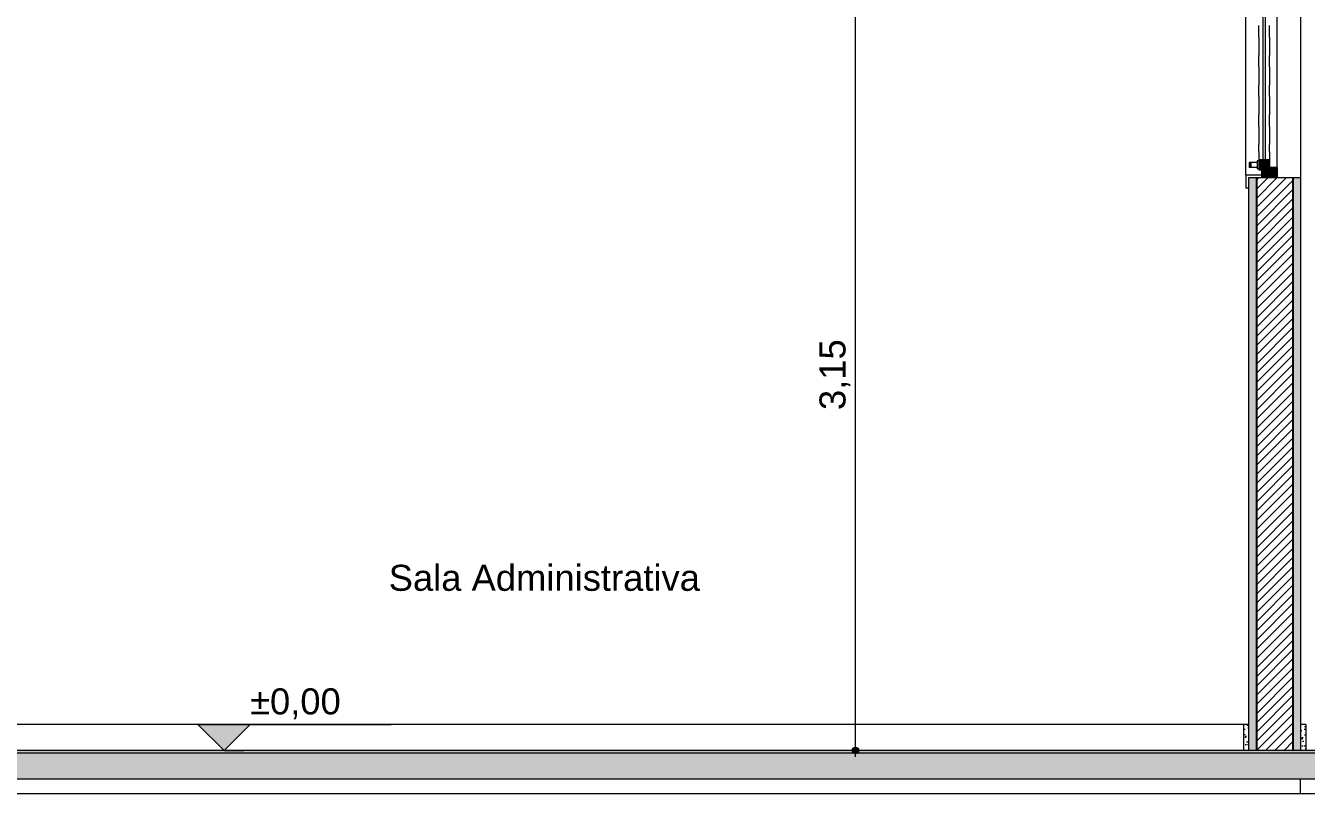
# Model space of a CAD drawing. Header units: metres. Extents: x -77 to 97, y 0 to 6.
# Drawn here: x 25.545 to 30.465, y -0.373 to 2.577 of the extents above; entities that cross this region are included whole.
import ezdxf

# ---------------------------------------------------------------- set-up
doc = ezdxf.new("R2010")
doc.units = ezdxf.units.M
doc.header["$MEASUREMENT"] = 0
for name, color, linetype, lineweight in [('0_Caneta_No__1', 7, 'Continuous', 35), ('Janelas Archicad_Caneta_No__10', 7, 'Continuous', 5), ('Janelas Archicad_Caneta_No__241', 7, 'Continuous', 13), ('LAJES.EST_Caneta_No__4', 7, 'Continuous', 20), ('LAJES.EST_Caneta_No__7', 7, 'Continuous', 13), ('PAREDE CONSTRUIR_Caneta_No__241', 7, 'Continuous', 13), ('PAREDE CONSTRUIR_Caneta_No__3', 7, 'Continuous', 25), ('PISO - Rodapé_Caneta_No__11', 7, 'Continuous', 5)]:
    doc.layers.add(name, color=color, linetype=linetype, lineweight=lineweight)
for name, color, linetype in [('COTAS CORTE', 7, 'Continuous'), ('Janelas Archicad', 7, 'Continuous'), ('PAREDE CONSTRUIR', 7, 'Continuous')]:
    doc.layers.add(name, color=color, linetype=linetype)
for name, color, linetype, lineweight, true_color in [('COTAS CORTE_Caneta_No__25', 7, 'Continuous', 13, 0x982312), ('Janelas Archicad_Caneta_No__9', 7, 'Continuous', 5, 0x020202), ('Janelas Archicad_Caneta_No__97', 7, 'Continuous', 5, 0x6b6b6b), ('LAJES.EST_Caneta_No__16', 7, 'Continuous', 0, 0xc9c9c9), ('LAJES.EST_Caneta_No__254', 7, 'Continuous', 0, 0xd1c9ad), ('LAJES.EST_Caneta_No__97', 7, 'Continuous', 5, 0x6b6b6b), ('PISO - Rodapé_Caneta_No__97', 7, 'Continuous', 5, 0x6b6b6b)]:
    doc.layers.add(name, color=color, linetype=linetype, lineweight=lineweight, true_color=true_color)
doc.styles.add('ESTILO_GERADO_1', font='arial.ttf')
doc.dimstyles.new('ESTILO_GERADO__10', dxfattribs={"dimtxt": 0.1, "dimasz": 0.0475, "dimexe": 0.18, "dimexo": 0.624631, "dimgap": 0, "dimtad": 1, "dimzin": 0, "dimdsep": 46, "dimtxsty": 'ESTILO_GERADO_1', "dimblk": 'ARROWHEAD_11', "dimblk1": 'ARROWHEAD_11', "dimblk2": 'ARROWHEAD_11', "dimcen": 0.09, "dimclrd": 256, "dimclre": 256, "dimclrt": 256, "dimadec": 0, "dimazin": 0, "dimtfac": 1, "dimtdec": 4, "dimtmove": 0, "dimatfit": 3, "dimfxl": 0, "dimtolj": 1, "dimtzin": 0, "dimarcsym": 0})
pattern_1 = [(45, (77.543113, -0.157991), (-0.015909903, 0.015909903), [0, -0.015, 0, -0.0225]), (110, (77.593113, -0.157991), (0.021143084, 0.007695453), [0, -0.011, 0, -0.019])]

# ---------------------------------------------------------------- blocks, each defined once
blk = doc.blocks.new('*D98', base_point=(77.5431, -0.208))
at = {"layer": 'COTAS CORTE_Caneta_No__25', "linetype": 'Continuous', "lineweight": 13, "true_color": 0x982312}
blk.add_hatch(color=24, dxfattribs=at).paths.add_polyline_path([(28.7207, -0.208), (28.7217, -0.2128), (28.7244, -0.2168), (28.7284, -0.2195), (28.7332, -0.2205), (28.738, -0.2195), (28.742, -0.2168), (28.7448, -0.2128), (28.7457, -0.208), (28.7448, -0.2032), (28.742, -0.1992), (28.738, -0.1964), (28.7332, -0.1955), (28.7284, -0.1964), (28.7244, -0.1992), (28.7217, -0.2032)])
at = {"layer": 'COTAS CORTE_Caneta_No__25', "color": 24, "linetype": 'Continuous', "lineweight": 13, "true_color": 0x982312}
for p, q in [((28.7207, -0.208), (28.1086, -0.208)), ((28.7332, -0.233), (28.7332, -0.2205)), ((28.7801, -0.208), (28.7457, -0.208))]:
    blk.add_line(p, q, dxfattribs=at)
blk.add_circle((28.7332, -0.208), 0.0125, dxfattribs=at)
blk = doc.blocks.new('ARROWHEAD_11')
at = {"color": 0, "linetype": 'Continuous', "lineweight": 0}
blk.add_line((0, 0), (-1, 0), dxfattribs=at)
at = {"color": 0, "linetype": 'Continuous', "lineweight": 0, "const_width": 0.25, "flags": 128}
blk.add_lwpolyline([(-0.125, 0, 1), (0.125, 0, 1)], format="xyb", close=True, dxfattribs=at)
blk = doc.blocks.new('*D99', base_point=(77.5431, -0.208))
at = {"layer": 'COTAS CORTE_Caneta_No__25', "linetype": 'Continuous', "lineweight": 13, "true_color": 0x982312}
for points in [[(28.7207, 2.952), (28.7217, 2.9472), (28.7244, 2.9432), (28.7284, 2.9405), (28.7332, 2.9395), (28.738, 2.9405), (28.742, 2.9432), (28.7448, 2.9472), (28.7457, 2.952), (28.7448, 2.9568), (28.742, 2.9608), (28.738, 2.9636), (28.7332, 2.9645), (28.7284, 2.9636), (28.7244, 2.9608), (28.7217, 2.9568)], [(28.7207, 2.942), (28.7217, 2.9372), (28.7244, 2.9332), (28.7284, 2.9305), (28.7332, 2.9295), (28.738, 2.9305), (28.742, 2.9332), (28.7448, 2.9372), (28.7457, 2.942), (28.7448, 2.9468), (28.742, 2.9508), (28.738, 2.9536), (28.7332, 2.9545), (28.7284, 2.9536), (28.7244, 2.9508), (28.7217, 2.9468)], [(28.7207, -0.208), (28.7217, -0.2128), (28.7244, -0.2168), (28.7284, -0.2195), (28.7332, -0.2205), (28.738, -0.2195), (28.742, -0.2168), (28.7448, -0.2128), (28.7457, -0.208), (28.7448, -0.2032), (28.742, -0.1992), (28.738, -0.1964), (28.7332, -0.1955), (28.7284, -0.1964), (28.7244, -0.1992), (28.7217, -0.2032)]]:
    blk.add_hatch(color=24, dxfattribs=at).paths.add_polyline_path(points)
at = {"layer": 'COTAS CORTE_Caneta_No__25', "color": 24, "linetype": 'Continuous', "lineweight": 13, "true_color": 0x982312}
for p, q in [((28.7207, 2.942), (28.1086, 2.942)), ((28.7332, -0.1955), (28.7332, 2.9295)), ((28.7801, 2.942), (28.7457, 2.942)), ((28.7207, -0.208), (28.1086, -0.208)), ((28.7801, -0.208), (28.7457, -0.208))]:
    blk.add_line(p, q, dxfattribs=at)
for centre in [(28.7332, 2.942), (28.7332, -0.208)]:
    blk.add_circle(centre, 0.0125, dxfattribs=at)
at = {"layer": 'COTAS CORTE_Caneta_No__25', "color": 24, "lineweight": 13, "true_color": 0x982312, "char_height": 0.1, "attachment_point": 7, "rotation": 90, "style": 'ESTILO_GERADO_1'}
for s, insert in [('\\A1;{\\pql;\\fArial|b0|i0|c0|p0;\\W1.000000;0,01}', (28.7132, 2.6626)), ('\\A1;{\\pql;\\fArial|b0|i0|c0|p0;\\W1.000000;3,15}', (28.7132, 1.1001))]:
    blk.add_mtext(s, dxfattribs=dict(at, insert=insert))

msp = doc.modelspace()

# ---------------------------------------------------------------- hatches: boundary and pattern name
at = {"layer": 'COTAS CORTE_Caneta_No__25', "linetype": 'Continuous', "lineweight": 13, "true_color": 0x982312}
msp.add_hatch(color=24, dxfattribs=at).paths.add_polyline_path([(26.3072, -0.208), (26.4072, -0.108), (26.2072, -0.108)])
at = {"layer": 'Janelas Archicad', "linetype": 'Continuous', "lineweight": 0, "true_color": 0xffffff}
for points in [[(30.2519, 2.0325), (30.2519, 2.0515), (30.2449, 2.0515), (30.2449, 2.0325)], [(30.3229, 2.062), (30.2829, 2.062), (30.2829, 2.022), (30.3229, 2.022)], [(30.2929, 1.992), (30.3529, 1.992), (30.3529, 2.032), (30.3229, 2.032), (30.3229, 2.022), (30.2929, 2.022)]]:
    msp.add_hatch(color=7, dxfattribs=at).paths.add_polyline_path(points)
at = {"layer": 'LAJES.EST_Caneta_No__254', "linetype": 'Continuous', "lineweight": 0, "true_color": 0xd1c9ad}
h = msp.add_hatch(dxfattribs=at)
h.set_pattern_fill('Haie_OD_0003', color=9, style=0, pattern_type=2)
h.set_pattern_definition([(45, (77.54311, 0.292), (-0.159099, 0.159099), [0, -0.15, 0, -0.225]), (110, (78.04311, 0.292), (0.2114308, 0.0769545), [0, -0.11, 0, -0.19])])
h.paths.add_polyline_path([(35.4429, -0.208), (17.2425, -0.208), (17.2425, -0.218), (35.4429, -0.218)])
at = {"layer": 'LAJES.EST_Caneta_No__97', "linetype": 'Continuous', "lineweight": 5, "true_color": 0x6b6b6b}
h = msp.add_hatch(dxfattribs=at)
h.set_pattern_fill('AR_CONC_0003', color=251, style=0, pattern_type=2)
h.set_pattern_definition([(50, (77.5431, -0.208), (-0.546554, 0.0478173), [0.05715, -0.62865]), (355, (77.5431, -0.208), (-0.1057303, 0.5731705), [0.04572, -0.502922]), (100.4514, (77.58866, -0.212), (0.4408237, 0.5253533), [0.04857, -0.5342707]), (46.1842, (77.5431, -0.0556), (-0.813237, 0.126127), [0.085725, -0.942975]), (96.6356, (77.6109, -0.0661), (0.712212, 0.742278), [0.072855, -0.801407]), (351.1842, (77.5431, -0.0556), (0.712212, 0.742278), [0.06858, -0.754379]), (21, (77.6193, -0.0937), (-0.4548432, 0.3067956), [0.05715, -0.62865]), (326, (77.6193, -0.0937), (0.185406, 0.552564), [0.04572, -0.50292]), (71.4514, (77.6572, -0.11926), (0.6402493, 0.2457683), [0.04857, -0.53427]), (37.5, (77.54311, -0.208), (0.0092658, 0.2536651), [0, -0.496824, 0, -0.51054, 0, -0.504825]), (7.5, (77.5431, -0.208), (0.200459, 0.3005417), [0, -0.291084, 0, -0.485394, 0, -0.192405]), (327.5, (77.37319, -0.208), (-0.4067718, 0.0171862), [0, -0.1905, 0, -0.59436, 0, -0.78867]), (317.5, (77.297, -0.208), (0.4443875, 0.0762795), [0, -0.24765, 0, -0.394716, 0, -0.56007])])
h.paths.add_polyline_path([(17.2425, -0.318), (35.4429, -0.318), (35.4429, -0.218), (17.2425, -0.218)])
at = {"layer": 'PAREDE CONSTRUIR', "linetype": 'Continuous', "lineweight": 0, "true_color": 0xffffff}
for points in [[(30.2429, -0.208), (30.2729, -0.208), (30.2729, 1.992), (30.2429, 1.992)], [(30.4129, -0.208), (30.4429, -0.208), (30.4429, 1.992), (30.4129, 1.992)]]:
    msp.add_hatch(color=7, dxfattribs=at).paths.add_polyline_path(points)
at = {"layer": 'PAREDE CONSTRUIR', "linetype": 'Continuous', "lineweight": 0, "true_color": 0x000000}
h = msp.add_hatch(dxfattribs=at)
h.set_pattern_fill('common_brick_0003', color=18, style=0, pattern_type=2)
h.set_pattern_definition([(45, (77.543113, -0.207991), (-0.01767767, 0.01767767), [])])
h.paths.add_polyline_path([(30.2729, 1.992), (30.2729, -0.208), (30.4129, -0.208), (30.4129, 1.992)])
at = {"layer": 'PISO - Rodapé_Caneta_No__97', "linetype": 'Continuous', "lineweight": 5, "true_color": 0x6b6b6b}
h = msp.add_hatch(dxfattribs=at)
h.set_pattern_fill('cut_stone_0003', color=251, style=0, pattern_type=2)
h.set_pattern_definition(pattern_1)
h.paths.add_polyline_path([(30.2429, -0.108), (30.2229, -0.108), (30.2229, -0.208), (30.2429, -0.208)])
h = msp.add_hatch(dxfattribs=at)
h.set_pattern_fill('cut_stone_0003', color=251, style=0, pattern_type=2)
h.set_pattern_definition(pattern_1)
h.paths.add_polyline_path([(30.4629, -0.108), (30.4429, -0.108), (30.4429, -0.208), (30.4629, -0.208)])

# ---------------------------------------------------------------- linework, layer by layer
at = {"layer": 'COTAS CORTE_Caneta_No__25', "color": 24, "linetype": 'Continuous', "lineweight": 13, "true_color": 0x982312}
for p, q in [((26.3072, -0.208), (26.2072, -0.108)), ((26.2072, -0.108), (26.4072, -0.108)), ((26.4072, -0.108), (26.3072, -0.208)), ((26.4072, -0.108), (26.9493, -0.108)), ((26.3072, -0.208), (24.458, -0.208)), ((26.3072, -0.208), (26.3822, -0.208))]:
    msp.add_line(p, q, dxfattribs=at)
at = {"layer": 'Janelas Archicad_Caneta_No__10', "color": 7, "linetype": 'Continuous', "lineweight": 5}
for p in [(30.2329, 2.002), (30.2429, 1.952)]:
    msp.add_line(p, (30.2329, 1.952), dxfattribs=at)
at = {"layer": 'Janelas Archicad_Caneta_No__10', "color": 7, "linetype": 'Continuous', "lineweight": 5, "flags": 128}
msp.add_lwpolyline([(30.2929, 2.002), (30.2429, 2.002), (30.2329, 2.002)], dxfattribs=at)
at = {"layer": 'Janelas Archicad_Caneta_No__241', "color": 7, "linetype": 'Continuous', "lineweight": 13}
msp.add_line((30.4429, 2.792), (30.4429, 1.992), dxfattribs=at)
at = {"layer": 'Janelas Archicad_Caneta_No__9', "color": 18, "linetype": 'Continuous', "lineweight": 5, "true_color": 0x020202}
for p, q in [((30.2329, 2.002), (30.2329, 2.782)), ((30.2979, 2.722), (30.2979, 2.062)), ((30.3079, 2.062), (30.3079, 2.722)), ((30.3529, 2.032), (30.3529, 2.752)), ((30.2829, 2.5333), (30.2829, 2.5773)), ((30.3229, 2.5333), (30.3229, 2.5773)), ((30.2829, 2.4189), (30.2829, 2.4629)), ((30.3229, 2.4189), (30.3229, 2.4629)), ((30.2829, 2.3046), (30.2829, 2.3485)), ((30.3229, 2.3046), (30.3229, 2.3485)), ((30.2829, 2.1902), (30.2829, 2.2342)), ((30.3229, 2.1902), (30.3229, 2.2342)), ((30.2829, 2.0924), (30.2829, 2.1198)), ((30.3229, 2.0924), (30.3229, 2.1198)), ((30.2449, 2.0515), (30.2449, 2.0325)), ((30.2519, 2.0515), (30.2449, 2.0515)), ((30.2519, 2.0325), (30.2449, 2.0325)), ((30.2538, 2.0515), (30.2519, 2.0515)), ((30.2519, 2.0515), (30.2519, 2.0325)), ((30.2538, 2.0325), (30.2519, 2.0325)), ((30.2589, 2.0515), (30.2538, 2.0515)), ((30.2589, 2.0325), (30.2538, 2.0325)), ((30.2659, 2.0515), (30.2589, 2.0515)), ((30.2659, 2.0325), (30.2589, 2.0325)), ((30.2759, 2.0515), (30.2659, 2.0515)), ((30.2759, 2.0325), (30.2659, 2.0325)), ((30.2759, 2.0575), (30.2759, 2.0265)), ((30.2829, 2.0575), (30.2759, 2.0575)), ((30.2829, 2.0265), (30.2759, 2.0265)), ((30.2829, 2.062), (30.2829, 2.022)), ((30.3229, 2.062), (30.2829, 2.062)), ((30.2929, 2.022), (30.2829, 2.022)), ((30.3229, 2.062), (30.3229, 2.032)), ((30.3529, 2.032), (30.3229, 2.032)), ((30.3529, 2.032), (30.3529, 1.992))]:
    msp.add_line(p, q, dxfattribs=at)
at = {"layer": 'Janelas Archicad_Caneta_No__9', "color": 18, "linetype": 'Continuous', "lineweight": 5, "true_color": 0x020202, "flags": 128}
msp.add_lwpolyline([(30.2929, 2.022), (30.2929, 2.002), (30.2929, 1.992)], dxfattribs=at)
at = {"layer": 'Janelas Archicad_Caneta_No__97', "color": 251, "linetype": 'Continuous', "lineweight": 5, "true_color": 0x6b6b6b}
for p, q in [((30.2829, 2.5333), (30.2829, 2.4629)), ((30.3229, 2.5333), (30.3229, 2.4629)), ((30.2829, 2.4189), (30.2829, 2.3485)), ((30.3229, 2.4189), (30.3229, 2.3485)), ((30.2829, 2.3046), (30.2829, 2.2342)), ((30.3229, 2.3046), (30.3229, 2.2342)), ((30.2829, 2.1902), (30.2829, 2.1198)), ((30.3229, 2.1902), (30.3229, 2.1198)), ((30.2829, 2.0924), (30.2829, 2.062)), ((30.3229, 2.0924), (30.3229, 2.062))]:
    msp.add_line(p, q, dxfattribs=at)
at = {"layer": 'LAJES.EST_Caneta_No__16', "color": 9, "linetype": 'Continuous', "lineweight": 0, "true_color": 0xc9c9c9}
for p, q in [((30.4429, -0.373), (30.4429, -0.318)), ((17.2425, -0.373), (30.4429, -0.373)), ((30.4429, -0.373), (35.2429, -0.373))]:
    msp.add_line(p, q, dxfattribs=at)
at = {"layer": 'LAJES.EST_Caneta_No__4', "color": 7, "linetype": 'Continuous', "lineweight": 20}
msp.add_line((35.4429, -0.318), (17.2425, -0.318), dxfattribs=at)
at = {"layer": 'LAJES.EST_Caneta_No__7', "color": 7, "linetype": 'Continuous', "lineweight": 13}
for p, q in [((35.4429, -0.218), (17.2425, -0.218)), ((35.2229, -0.208), (30.4629, -0.208))]:
    msp.add_line(p, q, dxfattribs=at)
at = {"layer": 'LAJES.EST_Caneta_No__7', "color": 7, "linetype": 'Continuous', "lineweight": 13, "flags": 128}
for points in [[(30.2229, -0.208), (25.1925, -0.208), (25.1525, -0.208), (23.5025, -0.208)], [(30.4629, -0.208), (30.4429, -0.208), (30.4129, -0.208), (30.2729, -0.208), (30.2429, -0.208), (30.2229, -0.208)]]:
    msp.add_lwpolyline(points, dxfattribs=at)
at = {"layer": 'PAREDE CONSTRUIR_Caneta_No__241', "color": 7, "linetype": 'Continuous', "lineweight": 13}
for p, q in [((30.4429, 1.992), (30.4429, -0.108)), ((30.2429, -0.108), (30.2429, -0.208)), ((30.4429, -0.108), (30.4429, -0.208))]:
    msp.add_line(p, q, dxfattribs=at)
at = {"layer": 'PAREDE CONSTRUIR_Caneta_No__241', "color": 7, "linetype": 'Continuous', "lineweight": 13, "flags": 128}
for points in [[(30.2429, 1.992), (30.2429, 1.952), (30.2429, -0.108)], [(30.4429, 1.992), (30.4129, 1.992), (30.3529, 1.992), (30.2929, 1.992), (30.2729, 1.992), (30.2429, 1.992)]]:
    msp.add_lwpolyline(points, dxfattribs=at)
at = {"layer": 'PAREDE CONSTRUIR_Caneta_No__3', "color": 7, "linetype": 'Continuous', "lineweight": 25}
for p, q in [((30.2729, 1.992), (30.2729, -0.208)), ((30.4129, 1.992), (30.4129, -0.208))]:
    msp.add_line(p, q, dxfattribs=at)
at = {"layer": 'PISO - Rodapé_Caneta_No__11', "color": 7, "linetype": 'Continuous', "lineweight": 5}
for p, q in [((30.2229, -0.108), (25.2125, -0.108)), ((30.2229, -0.108), (30.2229, -0.208)), ((30.2429, -0.108), (30.2229, -0.108)), ((30.4629, -0.108), (30.4429, -0.108)), ((30.4629, -0.108), (30.4629, -0.208))]:
    msp.add_line(p, q, dxfattribs=at)

# ---------------------------------------------------------------- texts
at = {"layer": '0_Caneta_No__1', "color": 7, "linetype": 'Continuous', "lineweight": 35, "insert": (27.5376, 0.5054), "char_height": 0.1, "width": 1.165928, "attachment_point": 2, "line_spacing_factor": 0.933377, "style": 'ESTILO_GERADO_1'}
msp.add_mtext('\\A1;{\\pqc;\\fArial|b0|i0|c0|p0;\\W1.000000;Sala Administrativa}', dxfattribs=at)
at = {"layer": 'COTAS CORTE_Caneta_No__25', "color": 24, "lineweight": 13, "true_color": 0x982312, "insert": (26.4072, -0.088), "char_height": 0.1, "attachment_point": 7, "style": 'ESTILO_GERADO_1'}
msp.add_mtext('\\A1;{\\pql;\\fArial|b0|i0|c0|p0;\\W1.000000;±0,00}', dxfattribs=at)

# ---------------------------------------------------------------- dimensions: what is measured, and where the dimension line sits
at = {"layer": 'COTAS CORTE', "color": 24, "linetype": 'Continuous', "lineweight": 13, "true_color": 0x982312}
for base, p1, p2, picture, middle in [((28.7332, 2.942), (30.4429, -0.208), (27.7177, 2.942), '*D99', (28.6632, 1.2295)), ((28.7332021094, -0.2079913343), (9.7365630817, -0.2079913343), (30.4429317927, -0.2079913343), '*D98', (28.6632021091, -0.2119933195))]:
    dim = msp.add_linear_dim(base=base, p1=p1, p2=p2, angle=90, dimstyle='ESTILO_GERADO__10', dxfattribs=at)
    dim.commit()
    dim.dimension.update_dxf_attribs({"geometry": picture, "text_midpoint": middle, "dimtype": 160, "text_rotation": 90})

doc.saveas('drawing.dxf')
